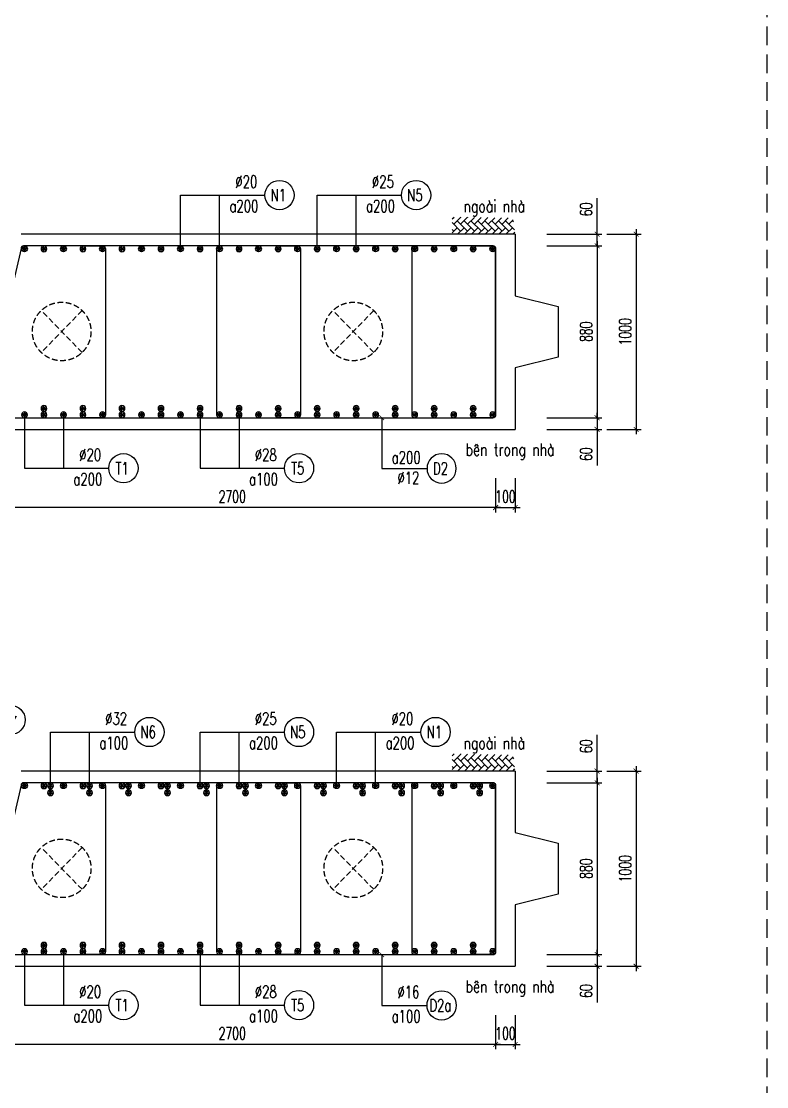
# Model space of a CAD drawing. Header units: millimetres. Extents: x -143483 to 1166745, y -1448440 to -1202244.
# Drawn here: x 391096 to 406376, y -1253909 to -1232080 of the extents above; entities that cross this region are included whole.
import ezdxf
from ezdxf.enums import TextEntityAlignment as Align

# ---------------------------------------------------------------- set-up
doc = ezdxf.new("R2010")
doc.units = ezdxf.units.MM
doc.header["$LTSCALE"] = 30
doc.header["$PDMODE"] = 3
doc.linetypes.add('DASHED', pattern=[19.05, 12.7, -6.35])
doc.layers.get('0').update_dxf_attribs({"lineweight": 9})
doc.layers.get('Defpoints').update_dxf_attribs({"lineweight": 9})
for name, color, linetype in [('ccu11-Cotthep', 9, 'Continuous'), ('ccu11-Dim', 8, 'Continuous'), ('ccu11-Hatch', 8, 'Continuous'), ('ccu11-Text', 31, 'Continuous'), ('ccu11-Thay', 7, 'Continuous'), ('ccu11-Thep', 4, 'Continuous'), ('ccu11-Thep doc', 4, 'Continuous'), ('ccu11-Thepdai', 6, 'Continuous')]:
    doc.layers.add(name, color=color, linetype=linetype)
doc.layers.add('ccu11-Khuat', color=9, linetype='DASHED', lineweight=30)
doc.layers.add('Vicom_thep doc', color=1, linetype='Continuous', lineweight=35)
doc.styles.add('ccu11-dim', font='vnsimli.shx', dxfattribs={"width": 0.65, "bigfont": 'bigfont.shx'})
doc.styles.add('ccu11-vnsimli', font='vnsimli.shx', dxfattribs={"width": 0.8, "bigfont": 'vns.shx'})
doc.styles.add('ccu11-vnsimple', font='vnsimple.shx', dxfattribs={"bigfont": 'bigfont.shx'})
doc.styles.add('ccu11_simli', font='vnsimli.shx', dxfattribs={"width": 0.8})
doc.dimstyles.new('ccu11-100', dxfattribs={"dimscale": 100, "dimtxt": 2.5, "dimasz": 1, "dimexe": 1, "dimexo": 2, "dimgap": 1, "dimtad": 1, "dimdec": 0, "dimdsep": 46, "dimtxsty": 'ccu11-dim', "dimblk": 'ARCHTICK', "dimcen": -1, "dimdle": 1, "dimclrd": 256, "dimclre": 256, "dimclrt": 3, "dimadec": 0, "dimazin": 2, "dimtfac": 0.1, "dimtdec": 0, "dimtmove": 0, "dimatfit": 1, "dimldrblk": 'ARCHTICK', "dimfxl": 0, "dimtvp": 0.833333, "dimtolj": 1, "dimtzin": 12, "dimarcsym": 0})
doc.dimstyles.new('ccu11-100x4', dxfattribs={"dimscale": 100, "dimtxt": 2.5, "dimasz": 1, "dimexe": 1, "dimexo": 2, "dimgap": 1, "dimtad": 1, "dimdec": 0, "dimlfac": 0.25, "dimdsep": 46, "dimtxsty": 'ccu11-dim', "dimblk": 'ARCHTICK', "dimcen": -1, "dimdle": 1, "dimclrd": 256, "dimclre": 256, "dimclrt": 3, "dimadec": 0, "dimazin": 2, "dimtfac": 0.1, "dimtdec": 0, "dimtmove": 0, "dimatfit": 1, "dimldrblk": 'ARCHTICK', "dimfxl": 0, "dimtvp": 0.833333, "dimtolj": 1, "dimtzin": 12, "dimarcsym": 0})

# ---------------------------------------------------------------- blocks, each defined once
blk = doc.blocks.new('_ARCHTICK')
at = {"color": 0, "linetype": 'ByBlock', "const_width": 0.15}
blk.add_lwpolyline([(-0.5, -0.5), (0.5, 0.5)], dxfattribs=at)
blk = doc.blocks.new('*D2729')
at = {"layer": 'ccu11-Dim', "linetype": 'ByBlock', "lineweight": -2, "ltscale": 30, "transparency": 16777216}
for p, q in [((402900, -1236442), (402900, -1235702)), ((401872, -1236442), (403000, -1236442)), ((402900, -1236682), (402900, -1236442)), ((401872, -1236682), (403000, -1236682)), ((402900, -1236682), (402900, -1236782))]:
    blk.add_line(p, q, dxfattribs=at)
at = {"layer": 'Defpoints', "color": 0, "linetype": 'ByBlock', "ltscale": 30, "transparency": 16777216}
for p in [(401672, -1236442), (401672, -1236682), (402900, -1236682)]:
    blk.add_point(p, dxfattribs=at)
at = {"layer": 'ccu11-Dim', "linetype": 'ByBlock', "lineweight": -2, "ltscale": 30, "transparency": 16777216, "xscale": 100, "yscale": 100, "zscale": 100}
for p, rotation in [((402900, -1236442), 270), ((402900, -1236682), 90)]:
    blk.add_blockref('_ARCHTICK', p, dxfattribs=dict(at, rotation=rotation))
at = {"layer": 'ccu11-Dim', "color": 3, "linetype": 'ByBlock', "ltscale": 30, "transparency": 16777216, "insert": (402675, -1235934), "char_height": 250, "attachment_point": 5, "rotation": 90, "style": 'ccu11-dim'}
blk.add_mtext('\\A1;60', dxfattribs=at)
blk = doc.blocks.new('*D2730')
at = {"layer": 'ccu11-Dim', "linetype": 'ByBlock', "lineweight": -2, "ltscale": 30, "transparency": 16777216}
for p, q in [((402900, -1236582), (402900, -1240302)), ((401872, -1236682), (403000, -1236682)), ((401872, -1240202), (403000, -1240202))]:
    blk.add_line(p, q, dxfattribs=at)
at = {"layer": 'Defpoints', "color": 0, "linetype": 'ByBlock', "ltscale": 30, "transparency": 16777216}
for p in [(401672, -1236682), (401672, -1240202), (402900, -1240202)]:
    blk.add_point(p, dxfattribs=at)
at = {"layer": 'ccu11-Dim', "linetype": 'ByBlock', "lineweight": -2, "ltscale": 30, "transparency": 16777216, "xscale": 100, "yscale": 100, "zscale": 100}
for p, rotation in [((402900, -1236682), 90), ((402900, -1240202), 270)]:
    blk.add_blockref('_ARCHTICK', p, dxfattribs=dict(at, rotation=rotation))
at = {"layer": 'ccu11-Dim', "color": 3, "linetype": 'ByBlock', "ltscale": 30, "transparency": 16777216, "insert": (402675, -1238442), "char_height": 250, "attachment_point": 5, "rotation": 90, "style": 'ccu11-dim'}
blk.add_mtext('\\A1;880', dxfattribs=at)
blk = doc.blocks.new('*D2731')
at = {"layer": 'ccu11-Dim', "linetype": 'ByBlock', "lineweight": -2, "ltscale": 30, "transparency": 16777216}
for p, q in [((401872, -1240202), (403000, -1240202)), ((402900, -1240202), (402900, -1240102)), ((402900, -1240202), (402900, -1240442)), ((401872, -1240442), (403000, -1240442)), ((402900, -1240442), (402900, -1241182))]:
    blk.add_line(p, q, dxfattribs=at)
at = {"layer": 'Defpoints', "color": 0, "linetype": 'ByBlock', "ltscale": 30, "transparency": 16777216}
for p in [(401672, -1240202), (402900, -1240202), (401672, -1240442)]:
    blk.add_point(p, dxfattribs=at)
at = {"layer": 'ccu11-Dim', "linetype": 'ByBlock', "lineweight": -2, "ltscale": 30, "transparency": 16777216, "xscale": 100, "yscale": 100, "zscale": 100}
for p, rotation in [((402900, -1240202), 270), ((402900, -1240442), 90)]:
    blk.add_blockref('_ARCHTICK', p, dxfattribs=dict(at, rotation=rotation))
at = {"layer": 'ccu11-Dim', "color": 3, "linetype": 'ByBlock', "ltscale": 30, "transparency": 16777216, "insert": (402675, -1240950), "char_height": 250, "attachment_point": 5, "rotation": 90, "style": 'ccu11-dim'}
blk.add_mtext('\\A1;60', dxfattribs=at)
blk = doc.blocks.new('*D2732')
at = {"layer": 'ccu11-Dim', "linetype": 'ByBlock', "lineweight": -2, "ltscale": 30, "transparency": 16777216}
for p, q in [((403700, -1236342), (403700, -1240542)), ((403100, -1236442), (403800, -1236442)), ((403100, -1240442), (403800, -1240442))]:
    blk.add_line(p, q, dxfattribs=at)
at = {"layer": 'Defpoints', "color": 0, "linetype": 'ByBlock', "ltscale": 30, "transparency": 16777216}
for p in [(402900, -1236442), (402900, -1240442), (403700, -1240442)]:
    blk.add_point(p, dxfattribs=at)
at = {"layer": 'ccu11-Dim', "linetype": 'ByBlock', "lineweight": -2, "ltscale": 30, "transparency": 16777216, "xscale": 100, "yscale": 100, "zscale": 100}
for p, rotation in [((403700, -1236442), 90), ((403700, -1240442), 270)]:
    blk.add_blockref('_ARCHTICK', p, dxfattribs=dict(at, rotation=rotation))
at = {"layer": 'ccu11-Dim', "color": 3, "linetype": 'ByBlock', "ltscale": 30, "transparency": 16777216, "insert": (403475, -1238442), "char_height": 250, "attachment_point": 5, "rotation": 90, "style": 'ccu11-dim'}
blk.add_mtext('\\A1;1000', dxfattribs=at)
blk = doc.blocks.new('MCT')
at = {"ltscale": 0.005}
for p, q in [((-0.49, 0), (0.49, 0)), ((0.35, -0.35), (-0.35, 0.35)), ((-0.35, -0.35), (0.35, 0.35)), ((0, -0.49), (0, 0.49))]:
    blk.add_line(p, q, dxfattribs=at)
blk.add_circle((0, 0), 0.492, dxfattribs=at)
blk = doc.blocks.new('*U2007')
at = {"layer": 'ccu11-Thep doc', "xscale": -121.9200000001001, "yscale": 121.9200000001001, "zscale": 121.92, "rotation": 270}
blk.add_blockref('MCT', (0, 0), dxfattribs=at)
blk = doc.blocks.new('*U2008')
at = {"layer": 'ccu11-Thep doc', "color": 0, "linetype": 'ByBlock', "lineweight": -2, "transparency": 16777216}
for p in [(0, 0), (800, 0), (1600, 0), (2400, 0), (3200, 0), (4000, 0), (4800, 0), (5600, 0), (6400, 0), (7200, 0), (8000, 0), (8800, 0), (9600, 0)]:
    blk.add_blockref('*U2007', p, dxfattribs=at)
blk = doc.blocks.new('*U2009')
at = {"layer": 'ccu11-Thep doc', "xscale": -121.9200000001001, "yscale": 121.9200000001001, "zscale": 121.92, "rotation": 270}
blk.add_blockref('MCT', (0, 0), dxfattribs=at)
blk = doc.blocks.new('*U2006')
at = {"layer": 'ccu11-Thep doc', "color": 0, "linetype": 'ByBlock', "lineweight": -2, "transparency": 16777216}
for p in [(0, 0), (800, 0), (1600, 0), (2400, 0), (3200, 0), (4000, 0), (4800, 0), (5600, 0), (6400, 0), (7200, 0), (8000, 0), (8800, 0), (9600, 0), (10400, 0)]:
    blk.add_blockref('*U2009', p, dxfattribs=at)
blk = doc.blocks.new('SHD')
at = {"layer": 'ccu11-Cotthep'}
blk.add_circle((300, 0), 300, dxfattribs=at)
at = {"layer": 'ccu11-Cotthep', "color": 31, "style": 'ccu11_simli', "width": 0.8}
blk.add_attdef('DK', text='', height=250, dxfattribs=at).set_placement((-101, 65), align=Align.BOTTOM_RIGHT)
blk.add_attdef('KH', text='', height=250, dxfattribs=at).set_placement((300, 0), align=Align.MIDDLE)
blk.add_attdef('KC', text='', height=250, dxfattribs=at).set_placement((-101, -142), align=Align.TOP_RIGHT)
blk = doc.blocks.new('*D2717')
at = {"layer": 'ccu11-Dim', "linetype": 'ByBlock', "lineweight": -2, "ltscale": 30, "transparency": 16777216}
for p, q in [((390020, -1241442), (390020, -1242142)), ((400820, -1241442), (400820, -1242142)), ((400920, -1242042), (389920, -1242042))]:
    blk.add_line(p, q, dxfattribs=at)
at = {"layer": 'Defpoints', "color": 0, "linetype": 'ByBlock', "ltscale": 30, "transparency": 16777216}
for p in [(390020, -1241242), (400820, -1241242), (390020, -1242042)]:
    blk.add_point(p, dxfattribs=at)
at = {"layer": 'ccu11-Dim', "linetype": 'ByBlock', "lineweight": -2, "ltscale": 30, "transparency": 16777216, "xscale": 100, "yscale": 100, "zscale": 100, "rotation": 180}
blk.add_blockref('_ARCHTICK', (390020, -1242042), dxfattribs=at)
at = {"layer": 'ccu11-Dim', "linetype": 'ByBlock', "lineweight": -2, "ltscale": 30, "transparency": 16777216, "xscale": 100, "yscale": 100, "zscale": 100}
blk.add_blockref('_ARCHTICK', (400820, -1242042), dxfattribs=at)
at = {"layer": 'ccu11-Dim', "color": 3, "linetype": 'ByBlock', "ltscale": 30, "transparency": 16777216, "insert": (395420, -1241817), "char_height": 250, "attachment_point": 5, "style": 'ccu11-dim'}
blk.add_mtext('\\A1;2700', dxfattribs=at)
blk = doc.blocks.new('*D2718')
at = {"layer": 'ccu11-Dim', "linetype": 'ByBlock', "lineweight": -2, "ltscale": 30, "transparency": 16777216}
for p, q in [((400820, -1241442), (400820, -1242142)), ((401220, -1241442), (401220, -1242142)), ((400820, -1242042), (400720, -1242042)), ((400820, -1242042), (401220, -1242042)), ((401220, -1242042), (401320, -1242042))]:
    blk.add_line(p, q, dxfattribs=at)
at = {"layer": 'Defpoints', "color": 0, "linetype": 'ByBlock', "ltscale": 30, "transparency": 16777216}
for p in [(400820, -1241242), (401220, -1241242), (401220, -1242042)]:
    blk.add_point(p, dxfattribs=at)
at = {"layer": 'ccu11-Dim', "linetype": 'ByBlock', "lineweight": -2, "ltscale": 30, "transparency": 16777216, "xscale": 100, "yscale": 100, "zscale": 100}
blk.add_blockref('_ARCHTICK', (400820, -1242042), dxfattribs=at)
at = {"layer": 'ccu11-Dim', "linetype": 'ByBlock', "lineweight": -2, "ltscale": 30, "transparency": 16777216, "xscale": 100, "yscale": 100, "zscale": 100, "rotation": 180}
blk.add_blockref('_ARCHTICK', (401220, -1242042), dxfattribs=at)
at = {"layer": 'ccu11-Dim', "color": 3, "linetype": 'ByBlock', "ltscale": 30, "transparency": 16777216, "insert": (401020, -1241817), "char_height": 250, "attachment_point": 5, "style": 'ccu11-dim'}
blk.add_mtext('\\A1;100', dxfattribs=at)
blk = doc.blocks.new('ccu11_block_thep')
at = {"layer": 'ccu11-Thep', "color": 3}
for p, q in [((-0.4, 0), (0.4, 0)), ((-0.28, 0.28), (0.28, -0.28)), ((0.28, 0.28), (-0.28, -0.28)), ((0, 0.4), (0, -0.4))]:
    blk.add_line(p, q, dxfattribs=at)
at = {"layer": 'ccu11-Thep', "color": 1, "const_width": 0.0667}
blk.add_lwpolyline([(-0.4, 0, 1), (0.4, 0, 1), (-0.4, 0, 1)], format="xyb", dxfattribs=at)
at = {"layer": 'ccu11-Thep', "color": 1}
blk.add_circle((0, 0), 0.4, dxfattribs=at)
blk = doc.blocks.new('*U2018')
at = {"layer": 'Vicom_thep doc', "xscale": -150, "yscale": 150, "zscale": 150, "rotation": 180}
blk.add_blockref('ccu11_block_thep', (0, 0), dxfattribs=at)
blk = doc.blocks.new('*U2019')
at = {"layer": 'ccu11-Thep doc', "color": 0, "linetype": 'ByBlock', "lineweight": -2, "transparency": 16777216}
for p in [(0, 0), (800, 0), (1600, 0), (2400, 0), (3200, 0), (4000, 0), (4800, 0), (5600, 0), (6400, 0), (7200, 0), (8000, 0), (8800, 0)]:
    blk.add_blockref('*U2018', p, dxfattribs=at)
blk = doc.blocks.new('*U2026')
at = {"layer": 'Vicom_thep doc', "xscale": -150, "yscale": 150, "zscale": 150, "rotation": 180}
blk.add_blockref('ccu11_block_thep', (0, 0), dxfattribs=at)
blk = doc.blocks.new('*U2027')
at = {"layer": 'ccu11-Thep doc', "color": 0, "linetype": 'ByBlock', "lineweight": -2, "transparency": 16777216}
for p in [(0, 0), (800, 0), (1600, 0), (2400, 0), (3200, 0), (4000, 0), (4800, 0), (5600, 0), (6400, 0), (7200, 0), (8000, 0), (8800, 0), (9600, 0)]:
    blk.add_blockref('*U2026', p, dxfattribs=at)
blk = doc.blocks.new('*U2028')
at = {"layer": 'Vicom_thep doc', "xscale": -150, "yscale": 150, "zscale": 150, "rotation": 180}
blk.add_blockref('ccu11_block_thep', (0, 0), dxfattribs=at)
blk = doc.blocks.new('*U2029')
at = {"layer": 'ccu11-Thep doc', "color": 0, "linetype": 'ByBlock', "lineweight": -2, "transparency": 16777216}
for p in [(0, 0), (800, 0), (1600, 0), (2400, 0), (3200, 0), (4000, 0), (4800, 0), (5600, 0), (6400, 0), (7200, 0), (8000, 0), (8800, 0), (9600, 0)]:
    blk.add_blockref('*U2028', p, dxfattribs=at)
blk = doc.blocks.new('*D2743')
at = {"layer": 'ccu11-Dim', "linetype": 'ByBlock', "lineweight": -2, "ltscale": 30, "transparency": 16777216}
for p, q in [((402900, -1247442), (402900, -1246702)), ((401872, -1247442), (403000, -1247442)), ((402900, -1247682), (402900, -1247442)), ((401872, -1247682), (403000, -1247682)), ((402900, -1247682), (402900, -1247782))]:
    blk.add_line(p, q, dxfattribs=at)
at = {"layer": 'Defpoints', "color": 0, "linetype": 'ByBlock', "ltscale": 30, "transparency": 16777216}
for p in [(401672, -1247442), (401672, -1247682), (402900, -1247682)]:
    blk.add_point(p, dxfattribs=at)
at = {"layer": 'ccu11-Dim', "linetype": 'ByBlock', "lineweight": -2, "ltscale": 30, "transparency": 16777216, "xscale": 100, "yscale": 100, "zscale": 100}
for p, rotation in [((402900, -1247442), 270), ((402900, -1247682), 90)]:
    blk.add_blockref('_ARCHTICK', p, dxfattribs=dict(at, rotation=rotation))
at = {"layer": 'ccu11-Dim', "color": 3, "linetype": 'ByBlock', "ltscale": 30, "transparency": 16777216, "insert": (402675, -1246934), "char_height": 250, "attachment_point": 5, "rotation": 90, "style": 'ccu11-dim'}
blk.add_mtext('\\A1;60', dxfattribs=at)
blk = doc.blocks.new('*D2744')
at = {"layer": 'ccu11-Dim', "linetype": 'ByBlock', "lineweight": -2, "ltscale": 30, "transparency": 16777216}
for p, q in [((401872, -1247682), (403000, -1247682)), ((402900, -1247582), (402900, -1251302)), ((401872, -1251202), (403000, -1251202))]:
    blk.add_line(p, q, dxfattribs=at)
at = {"layer": 'Defpoints', "color": 0, "linetype": 'ByBlock', "ltscale": 30, "transparency": 16777216}
for p in [(401672, -1247682), (401672, -1251202), (402900, -1251202)]:
    blk.add_point(p, dxfattribs=at)
at = {"layer": 'ccu11-Dim', "linetype": 'ByBlock', "lineweight": -2, "ltscale": 30, "transparency": 16777216, "xscale": 100, "yscale": 100, "zscale": 100}
for p, rotation in [((402900, -1247682), 90), ((402900, -1251202), 270)]:
    blk.add_blockref('_ARCHTICK', p, dxfattribs=dict(at, rotation=rotation))
at = {"layer": 'ccu11-Dim', "color": 3, "linetype": 'ByBlock', "ltscale": 30, "transparency": 16777216, "insert": (402675, -1249442), "char_height": 250, "attachment_point": 5, "rotation": 90, "style": 'ccu11-dim'}
blk.add_mtext('\\A1;880', dxfattribs=at)
blk = doc.blocks.new('*D2745')
at = {"layer": 'ccu11-Dim', "linetype": 'ByBlock', "lineweight": -2, "ltscale": 30, "transparency": 16777216}
for p, q in [((401872, -1251202), (403000, -1251202)), ((402900, -1251202), (402900, -1251102)), ((402900, -1251202), (402900, -1251442)), ((401872, -1251442), (403000, -1251442)), ((402900, -1251442), (402900, -1252182))]:
    blk.add_line(p, q, dxfattribs=at)
at = {"layer": 'Defpoints', "color": 0, "linetype": 'ByBlock', "ltscale": 30, "transparency": 16777216}
for p in [(401672, -1251202), (402900, -1251202), (401672, -1251442)]:
    blk.add_point(p, dxfattribs=at)
at = {"layer": 'ccu11-Dim', "linetype": 'ByBlock', "lineweight": -2, "ltscale": 30, "transparency": 16777216, "xscale": 100, "yscale": 100, "zscale": 100}
for p, rotation in [((402900, -1251202), 270), ((402900, -1251442), 90)]:
    blk.add_blockref('_ARCHTICK', p, dxfattribs=dict(at, rotation=rotation))
at = {"layer": 'ccu11-Dim', "color": 3, "linetype": 'ByBlock', "ltscale": 30, "transparency": 16777216, "insert": (402675, -1251950), "char_height": 250, "attachment_point": 5, "rotation": 90, "style": 'ccu11-dim'}
blk.add_mtext('\\A1;60', dxfattribs=at)
blk = doc.blocks.new('*D2746')
at = {"layer": 'ccu11-Dim', "linetype": 'ByBlock', "lineweight": -2, "ltscale": 30, "transparency": 16777216}
for p, q in [((403100, -1247442), (403800, -1247442)), ((403700, -1247342), (403700, -1251542)), ((403100, -1251442), (403800, -1251442))]:
    blk.add_line(p, q, dxfattribs=at)
at = {"layer": 'Defpoints', "color": 0, "linetype": 'ByBlock', "ltscale": 30, "transparency": 16777216}
for p in [(402900, -1247442), (402900, -1251442), (403700, -1251442)]:
    blk.add_point(p, dxfattribs=at)
at = {"layer": 'ccu11-Dim', "linetype": 'ByBlock', "lineweight": -2, "ltscale": 30, "transparency": 16777216, "xscale": 100, "yscale": 100, "zscale": 100}
for p, rotation in [((403700, -1247442), 90), ((403700, -1251442), 270)]:
    blk.add_blockref('_ARCHTICK', p, dxfattribs=dict(at, rotation=rotation))
at = {"layer": 'ccu11-Dim', "color": 3, "linetype": 'ByBlock', "ltscale": 30, "transparency": 16777216, "insert": (403475, -1249442), "char_height": 250, "attachment_point": 5, "rotation": 90, "style": 'ccu11-dim'}
blk.add_mtext('\\A1;1000', dxfattribs=at)
blk = doc.blocks.new('*U2045')
at = {"layer": 'ccu11-Thep doc', "xscale": -121.9200000001001, "yscale": 121.9200000001001, "zscale": 121.92, "rotation": 270}
blk.add_blockref('MCT', (0, 0), dxfattribs=at)
blk = doc.blocks.new('*U2046')
at = {"layer": 'ccu11-Thep doc', "color": 0, "linetype": 'ByBlock', "lineweight": -2, "transparency": 16777216}
for p in [(0, 0), (800, 0), (1600, 0), (2400, 0), (3200, 0), (4000, 0), (4800, 0), (5600, 0), (6400, 0), (7200, 0), (8000, 0), (8800, 0), (9600, 0)]:
    blk.add_blockref('*U2045', p, dxfattribs=at)
blk = doc.blocks.new('*U2047')
at = {"layer": 'ccu11-Thep doc', "xscale": -121.9200000001001, "yscale": 121.9200000001001, "zscale": 121.92, "rotation": 270}
blk.add_blockref('MCT', (0, 0), dxfattribs=at)
blk = doc.blocks.new('*U2044')
at = {"layer": 'ccu11-Thep doc', "color": 0, "linetype": 'ByBlock', "lineweight": -2, "transparency": 16777216}
for p in [(0, 0), (800, 0), (1600, 0), (2400, 0), (3200, 0), (4000, 0), (4800, 0), (5600, 0), (6400, 0), (7200, 0), (8000, 0), (8800, 0), (9600, 0), (10400, 0)]:
    blk.add_blockref('*U2047', p, dxfattribs=at)
blk = doc.blocks.new('*D2750')
at = {"layer": 'ccu11-Dim', "linetype": 'ByBlock', "lineweight": -2, "ltscale": 30, "transparency": 16777216}
for p, q in [((390020, -1252442), (390020, -1253142)), ((400820, -1252442), (400820, -1253142)), ((400920, -1253042), (389920, -1253042))]:
    blk.add_line(p, q, dxfattribs=at)
at = {"layer": 'Defpoints', "color": 0, "linetype": 'ByBlock', "ltscale": 30, "transparency": 16777216}
for p in [(390020, -1252242), (400820, -1252242), (390020, -1253042)]:
    blk.add_point(p, dxfattribs=at)
at = {"layer": 'ccu11-Dim', "linetype": 'ByBlock', "lineweight": -2, "ltscale": 30, "transparency": 16777216, "xscale": 100, "yscale": 100, "zscale": 100, "rotation": 180}
blk.add_blockref('_ARCHTICK', (390020, -1253042), dxfattribs=at)
at = {"layer": 'ccu11-Dim', "linetype": 'ByBlock', "lineweight": -2, "ltscale": 30, "transparency": 16777216, "xscale": 100, "yscale": 100, "zscale": 100}
blk.add_blockref('_ARCHTICK', (400820, -1253042), dxfattribs=at)
at = {"layer": 'ccu11-Dim', "color": 3, "linetype": 'ByBlock', "ltscale": 30, "transparency": 16777216, "insert": (395420, -1252817), "char_height": 250, "attachment_point": 5, "style": 'ccu11-dim'}
blk.add_mtext('\\A1;2700', dxfattribs=at)
blk = doc.blocks.new('*D2751')
at = {"layer": 'ccu11-Dim', "linetype": 'ByBlock', "lineweight": -2, "ltscale": 30, "transparency": 16777216}
for p, q in [((400820, -1252442), (400820, -1253142)), ((401220, -1252442), (401220, -1253142)), ((400820, -1253042), (400720, -1253042)), ((400820, -1253042), (401220, -1253042)), ((401220, -1253042), (401320, -1253042))]:
    blk.add_line(p, q, dxfattribs=at)
at = {"layer": 'Defpoints', "color": 0, "linetype": 'ByBlock', "ltscale": 30, "transparency": 16777216}
for p in [(400820, -1252242), (401220, -1252242), (401220, -1253042)]:
    blk.add_point(p, dxfattribs=at)
at = {"layer": 'ccu11-Dim', "linetype": 'ByBlock', "lineweight": -2, "ltscale": 30, "transparency": 16777216, "xscale": 100, "yscale": 100, "zscale": 100}
blk.add_blockref('_ARCHTICK', (400820, -1253042), dxfattribs=at)
at = {"layer": 'ccu11-Dim', "linetype": 'ByBlock', "lineweight": -2, "ltscale": 30, "transparency": 16777216, "xscale": 100, "yscale": 100, "zscale": 100, "rotation": 180}
blk.add_blockref('_ARCHTICK', (401220, -1253042), dxfattribs=at)
at = {"layer": 'ccu11-Dim', "color": 3, "linetype": 'ByBlock', "ltscale": 30, "transparency": 16777216, "insert": (401020, -1252817), "char_height": 250, "attachment_point": 5, "style": 'ccu11-dim'}
blk.add_mtext('\\A1;100', dxfattribs=at)
blk = doc.blocks.new('*U2034')
at = {"layer": 'Vicom_thep doc', "xscale": -150, "yscale": 150, "zscale": 150, "rotation": 180}
blk.add_blockref('ccu11_block_thep', (0, 0), dxfattribs=at)
blk = doc.blocks.new('*U2035')
at = {"layer": 'ccu11-Thep doc', "color": 0, "linetype": 'ByBlock', "lineweight": -2, "transparency": 16777216}
for p in [(0, 0), (800, 0), (1600, 0), (2400, 0), (3200, 0), (4000, 0), (4800, 0), (5600, 0), (6400, 0), (7200, 0), (8000, 0), (8800, 0)]:
    blk.add_blockref('*U2034', p, dxfattribs=at)
blk = doc.blocks.new('*U2060')
at = {"layer": 'Vicom_thep doc', "xscale": -150, "yscale": 150, "zscale": 150, "rotation": 180}
blk.add_blockref('ccu11_block_thep', (0, 0), dxfattribs=at)
blk = doc.blocks.new('*U2061')
at = {"layer": 'ccu11-Thep doc', "color": 0, "linetype": 'ByBlock', "lineweight": -2, "transparency": 16777216}
for p in [(0, 0), (800, 0), (1600, 0), (2400, 0), (3200, 0), (4000, 0), (4800, 0), (5600, 0), (6400, 0), (7200, 0), (8000, 0), (8800, 0), (9600, 0)]:
    blk.add_blockref('*U2060', p, dxfattribs=at)
blk = doc.blocks.new('*U2062')
at = {"layer": 'Vicom_thep doc', "xscale": -150, "yscale": 150, "zscale": 150, "rotation": 180}
blk.add_blockref('ccu11_block_thep', (0, 0), dxfattribs=at)
blk = doc.blocks.new('*U2063')
at = {"layer": 'ccu11-Thep doc', "color": 0, "linetype": 'ByBlock', "lineweight": -2, "transparency": 16777216}
for p in [(0, 0), (800, 0), (1600, 0), (2400, 0), (3200, 0), (4000, 0), (4800, 0), (5600, 0), (6400, 0), (7200, 0), (8000, 0), (8800, 0), (9600, 0)]:
    blk.add_blockref('*U2062', p, dxfattribs=at)
blk = doc.blocks.new('*U1890')
at = {"layer": 'Vicom_thep doc', "xscale": -150, "yscale": 150, "zscale": 150, "rotation": 180}
blk.add_blockref('ccu11_block_thep', (0, 0), dxfattribs=at)
blk = doc.blocks.new('*U1891')
at = {"layer": 'ccu11-Thep doc', "color": 0, "linetype": 'ByBlock', "lineweight": -2, "transparency": 16777216}
for p in [(0, 0), (800, 0), (1600, 0), (2400, 0), (3200, 0), (4000, 0), (4800, 0), (5600, 0), (6400, 0), (7200, 0), (8000, 0), (8800, 0)]:
    blk.add_blockref('*U1890', p, dxfattribs=at)
blk = doc.blocks.new('*U1892')
at = {"layer": 'Vicom_thep doc', "xscale": -150, "yscale": 150, "zscale": 150, "rotation": 180}
blk.add_blockref('ccu11_block_thep', (0, 0), dxfattribs=at)
blk = doc.blocks.new('*U1893')
at = {"layer": 'ccu11-Thep doc', "color": 0, "linetype": 'ByBlock', "lineweight": -2, "transparency": 16777216}
for p in [(0, 0), (800, 0), (1600, 0), (2400, 0), (3200, 0), (4000, 0), (4800, 0), (5600, 0), (6400, 0), (7200, 0), (8000, 0), (8800, 0)]:
    blk.add_blockref('*U1892', p, dxfattribs=at)

msp = doc.modelspace()

# ---------------------------------------------------------------- hatches: boundary and pattern name
at = {"layer": 'ccu11-Hatch', "ltscale": 10}
h = msp.add_hatch(dxfattribs=at)
h.set_pattern_fill('AR-HBONE', color=256, scale=25, angle=270, style=0)
h.set_pattern_definition([(45, (-2861922.63, 540014.19), (141.4213562, 4e-14), [300, -100]), (315, (-2861851.91, 540084.9), (141.4213562, 4e-14), [300, -100])])
h.paths.add_polyline_path([(399927.87, -1236089.28), (399927.87, -1236442.01), (401220.23, -1236442.01), (401177.37, -1236110.7)])
h = msp.add_hatch(dxfattribs=at)
h.set_pattern_fill('AR-HBONE', color=256, scale=25, angle=270, style=0)
h.set_pattern_definition([(45, (-2861922.63, 529014.19), (141.4213562, 4e-14), [300, -100]), (315, (-2861851.91, 529084.9), (141.4213562, 4e-14), [300, -100])])
h.paths.add_polyline_path([(399927.87, -1247089.28), (399927.87, -1247442.01), (401220.23, -1247442.01), (401177.37, -1247110.7)])

# ---------------------------------------------------------------- linework, layer by layer
at = {"layer": 'ccu11-Khuat'}
msp.add_line((406376.43, -1211613.46), (406376.43, -1280784.41), dxfattribs=at)
at = {"layer": 'ccu11-Khuat', "ltscale": 0.3}
for p, q in [((392343.23, -1238006.3), (391505, -1238865)), ((392343.23, -1238865), (391505, -1238006.3)), ((398321.13, -1238006.3), (397482.9, -1238865)), ((398321.13, -1238865), (397482.9, -1238006.3)), ((392343.23, -1249006.3), (391505, -1249865)), ((392343.23, -1249865), (391505, -1249006.3)), ((398321.13, -1249006.3), (397482.9, -1249865)), ((398321.13, -1249865), (397482.9, -1249006.3))]:
    msp.add_line(p, q, dxfattribs=at)
for centre in [(391924.11, -1238435.65), (397902.02, -1238435.65), (391924.11, -1249435.65), (397902.02, -1249435.65)]:
    msp.add_circle(centre, 600, dxfattribs=at)
at = {"layer": 'ccu11-Thay'}
for p, q in [((401220.23, -1236442.01), (391092.03, -1236442.01)), ((401220.23, -1236442.01), (401220.23, -1237702.01)), ((401220.23, -1237702.01), (402100, -1237922.01)), ((402100, -1237922.01), (402100, -1238962.01)), ((402100, -1238962.01), (401220.23, -1239182.01)), ((401220.23, -1239182.01), (401220.23, -1240442.01)), ((390020.23, -1240442.01), (401220.23, -1240442.01)), ((401220.23, -1247442.01), (391092.03, -1247442.01)), ((401220.23, -1247442.01), (401220.23, -1248702.01)), ((401220.23, -1248702.01), (402100, -1248922.01)), ((402100, -1248922.01), (402100, -1249962.01)), ((402100, -1249962.01), (401220.23, -1250182.01)), ((401220.23, -1250182.01), (401220.23, -1251442.01)), ((390020.23, -1251442.01), (401220.23, -1251442.01))]:
    msp.add_line(p, q, dxfattribs=at)
at = {"layer": 'ccu11-Thepdai'}
for points in [[(390342.58, -1240202.01), (400760.23, -1240202.01, 0.41421356), (400820.23, -1240142.01), (400820.23, -1236732.01, 0.41421356), (400770.23, -1236682.01), (391142.58, -1236682.01, 0.41421356), (391092.58, -1236732.01), (390292.58, -1240152.01, 0.41421356), (390342.58, -1240202.01)], [(392340.23, -1236682.01), (392760.23, -1236682.01, -0.41421356), (392820.23, -1236742.01), (392820.23, -1240142.01, -0.41421356), (392760.23, -1240202.01), (392340.23, -1240202.01)], [(395580.23, -1236682.01), (395160.23, -1236682.01, 0.41421356), (395100.23, -1236742.01), (395100.23, -1240142.01, 0.41421356), (395160.23, -1240202.01), (395580.23, -1240202.01)], [(396340.23, -1236682.01), (396760.23, -1236682.01, -0.41421356), (396820.23, -1236742.01), (396820.23, -1240142.01, -0.41421356), (396760.23, -1240202.01), (396340.23, -1240202.01)], [(399580.23, -1236682.01), (399160.23, -1236682.01, 0.41421356), (399100.23, -1236742.01), (399100.23, -1240142.01, 0.41421356), (399160.23, -1240202.01), (399580.23, -1240202.01)], [(400340.23, -1236682.01), (400760.23, -1236682.01, -0.41421356), (400820.23, -1236742.01), (400820.23, -1240142.01, -0.41421356), (400760.23, -1240202.01), (400340.23, -1240202.01)], [(390342.58, -1251202.01), (400760.23, -1251202.01, 0.41421356), (400820.23, -1251142.01), (400820.23, -1247732.01, 0.41421356), (400770.23, -1247682.01), (391142.58, -1247682.01, 0.41421356), (391092.58, -1247732.01), (390292.58, -1251152.01, 0.41421356), (390342.58, -1251202.01)], [(392340.23, -1247682.01), (392760.23, -1247682.01, -0.41421356), (392820.23, -1247742.01), (392820.23, -1251142.01, -0.41421356), (392760.23, -1251202.01), (392340.23, -1251202.01)], [(395580.23, -1247682.01), (395160.23, -1247682.01, 0.41421356), (395100.23, -1247742.01), (395100.23, -1251142.01, 0.41421356), (395160.23, -1251202.01), (395580.23, -1251202.01)], [(396340.23, -1247682.01), (396760.23, -1247682.01, -0.41421356), (396820.23, -1247742.01), (396820.23, -1251142.01, -0.41421356), (396760.23, -1251202.01), (396340.23, -1251202.01)], [(399580.23, -1247682.01), (399160.23, -1247682.01, 0.41421356), (399100.23, -1247742.01), (399100.23, -1251142.01, 0.41421356), (399160.23, -1251202.01), (399580.23, -1251202.01)], [(400340.23, -1247682.01), (400760.23, -1247682.01, -0.41421356), (400820.23, -1247742.01), (400820.23, -1251142.01, -0.41421356), (400760.23, -1251202.01), (400340.23, -1251202.01)]]:
    msp.add_lwpolyline(points, format="xyb", dxfattribs=at)

# ---------------------------------------------------------------- block references
at = {"layer": 'ccu11-Cotthep'}
ref = msp.add_blockref('SHD', (396089.23, -1235641.65), dxfattribs=at)
ref.add_attrib('KH', 'N1', dxfattribs={"color": 31, "height": 250, "style": 'ccu11-vnsimple', "width": 0.7}).set_placement((396364.23, -1235641.65), align=Align.MIDDLE_CENTER)
ref.add_attrib('KC', 'a200', dxfattribs={"color": 31, "height": 250, "style": 'ccu11-vnsimple', "width": 0.7}).set_placement((395660.65, -1235741.65), align=Align.TOP_CENTER)
ref.add_attrib('DK', '`20', dxfattribs={"color": 31, "height": 250, "style": 'ccu11-vnsimple', "width": 0.7}).set_placement((395708.45, -1235566.65), align=Align.BOTTOM_CENTER)
ref = msp.add_blockref('SHD', (398889.23, -1235641.65), dxfattribs=at)
ref.add_attrib('KH', 'N5', dxfattribs={"color": 31, "height": 250, "style": 'ccu11-vnsimple', "width": 0.7}).set_placement((399164.23, -1235641.65), align=Align.MIDDLE_CENTER)
ref.add_attrib('KC', 'a200', dxfattribs={"color": 31, "height": 250, "style": 'ccu11-vnsimple', "width": 0.7}).set_placement((398460.65, -1235741.65), align=Align.TOP_CENTER)
ref.add_attrib('DK', '`25', dxfattribs={"color": 31, "height": 250, "style": 'ccu11-vnsimple', "width": 0.7}).set_placement((398508.45, -1235566.65), align=Align.BOTTOM_CENTER)
ref = msp.add_blockref('SHD', (392889.23, -1241237.37), dxfattribs=at)
ref.add_attrib('KH', 'T1', dxfattribs={"color": 31, "height": 250, "style": 'ccu11-vnsimple', "width": 0.7}).set_placement((393164.23, -1241237.37), align=Align.MIDDLE_CENTER)
ref.add_attrib('KC', 'a200', dxfattribs={"color": 31, "height": 250, "style": 'ccu11-vnsimple', "width": 0.7}).set_placement((392460.65, -1241337.37), align=Align.TOP_CENTER)
ref.add_attrib('DK', '`20', dxfattribs={"color": 31, "height": 250, "style": 'ccu11-vnsimple', "width": 0.7}).set_placement((392508.45, -1241162.37), align=Align.BOTTOM_CENTER)
ref = msp.add_blockref('SHD', (396489.23, -1241237.37), dxfattribs=at)
ref.add_attrib('KH', 'T5', dxfattribs={"color": 31, "height": 250, "style": 'ccu11-vnsimple', "width": 0.7}).set_placement((396764.23, -1241237.37), align=Align.MIDDLE_CENTER)
ref.add_attrib('KC', 'a100', dxfattribs={"color": 31, "height": 250, "style": 'ccu11-vnsimple', "width": 0.7}).set_placement((396060.65, -1241337.37), align=Align.TOP_CENTER)
ref.add_attrib('DK', '`28', dxfattribs={"color": 31, "height": 250, "style": 'ccu11-vnsimple', "width": 0.7}).set_placement((396108.45, -1241162.37), align=Align.BOTTOM_CENTER)
ref = msp.add_blockref('SHD', (399412.99, -1241242.37), dxfattribs=dict(at, xscale=-1, rotation=180))
ref.add_attrib('KH', 'D2', dxfattribs={"color": 31, "height": 250, "style": 'ccu11-vnsimple', "width": 0.7}).set_placement((399687.99, -1241242.37), align=Align.MIDDLE_CENTER)
ref.add_attrib('KC', 'a200', dxfattribs={"color": 31, "height": 250, "style": 'ccu11-vnsimple', "width": 0.7}).set_placement((398984.41, -1240892.37), align=Align.TOP_CENTER)
ref.add_attrib('DK', '`12', dxfattribs={"color": 31, "height": 250, "style": 'ccu11-vnsimple', "width": 0.7}).set_placement((399032.2, -1241634.03), align=Align.BOTTOM_CENTER)
ref = msp.add_blockref('SHD', (390615.62, -1246242.78), dxfattribs=dict(at, rotation=329.9999999999999))
ref.add_attrib('KH', 'N1', dxfattribs={"color": 31, "height": 250, "rotation": 330, "style": 'ccu11-vnsimple', "width": 0.7}).set_placement((390853.77, -1246380.28), align=Align.MIDDLE_CENTER)
ref.add_attrib('KC', 'a200', dxfattribs={"color": 31, "height": 250, "rotation": 330, "style": 'ccu11-vnsimple', "width": 0.7}).set_placement((390194.46, -1246115.09), align=Align.TOP_CENTER)
ref.add_attrib('DK', '`20', dxfattribs={"color": 31, "height": 250, "rotation": 330, "style": 'ccu11-vnsimple', "width": 0.7}).set_placement((390323.35, -1245987.43), align=Align.BOTTOM_CENTER)
ref = msp.add_blockref('SHD', (393421.89, -1246641.65), dxfattribs=at)
ref.add_attrib('KH', 'N6', dxfattribs={"color": 31, "height": 250, "style": 'ccu11-vnsimple', "width": 0.7}).set_placement((393696.89, -1246641.65), align=Align.MIDDLE_CENTER)
ref.add_attrib('KC', 'a100', dxfattribs={"color": 31, "height": 250, "style": 'ccu11-vnsimple', "width": 0.7}).set_placement((392993.31, -1246741.65), align=Align.TOP_CENTER)
ref.add_attrib('DK', '`32', dxfattribs={"color": 31, "height": 250, "style": 'ccu11-vnsimple', "width": 0.7}).set_placement((393041.11, -1246566.65), align=Align.BOTTOM_CENTER)
ref = msp.add_blockref('SHD', (396489.23, -1246641.65), dxfattribs=at)
ref.add_attrib('KH', 'N5', dxfattribs={"color": 31, "height": 250, "style": 'ccu11-vnsimple', "width": 0.7}).set_placement((396764.23, -1246641.65), align=Align.MIDDLE_CENTER)
ref.add_attrib('KC', 'a200', dxfattribs={"color": 31, "height": 250, "style": 'ccu11-vnsimple', "width": 0.7}).set_placement((396060.65, -1246741.65), align=Align.TOP_CENTER)
ref.add_attrib('DK', '`25', dxfattribs={"color": 31, "height": 250, "style": 'ccu11-vnsimple', "width": 0.7}).set_placement((396108.45, -1246566.65), align=Align.BOTTOM_CENTER)
ref = msp.add_blockref('SHD', (399289.23, -1246641.65), dxfattribs=at)
ref.add_attrib('KH', 'N1', dxfattribs={"color": 31, "height": 250, "style": 'ccu11-vnsimple', "width": 0.7}).set_placement((399564.23, -1246641.65), align=Align.MIDDLE_CENTER)
ref.add_attrib('KC', 'a200', dxfattribs={"color": 31, "height": 250, "style": 'ccu11-vnsimple', "width": 0.7}).set_placement((398860.65, -1246741.65), align=Align.TOP_CENTER)
ref.add_attrib('DK', '`20', dxfattribs={"color": 31, "height": 250, "style": 'ccu11-vnsimple', "width": 0.7}).set_placement((398908.45, -1246566.65), align=Align.BOTTOM_CENTER)
ref = msp.add_blockref('SHD', (392889.23, -1252237.37), dxfattribs=at)
ref.add_attrib('KH', 'T1', dxfattribs={"color": 31, "height": 250, "style": 'ccu11-vnsimple', "width": 0.7}).set_placement((393164.23, -1252237.37), align=Align.MIDDLE_CENTER)
ref.add_attrib('KC', 'a200', dxfattribs={"color": 31, "height": 250, "style": 'ccu11-vnsimple', "width": 0.7}).set_placement((392460.65, -1252337.37), align=Align.TOP_CENTER)
ref.add_attrib('DK', '`20', dxfattribs={"color": 31, "height": 250, "style": 'ccu11-vnsimple', "width": 0.7}).set_placement((392508.45, -1252162.37), align=Align.BOTTOM_CENTER)
ref = msp.add_blockref('SHD', (396489.23, -1252237.37), dxfattribs=at)
ref.add_attrib('KH', 'T5', dxfattribs={"color": 31, "height": 250, "style": 'ccu11-vnsimple', "width": 0.7}).set_placement((396764.23, -1252237.37), align=Align.MIDDLE_CENTER)
ref.add_attrib('KC', 'a100', dxfattribs={"color": 31, "height": 250, "style": 'ccu11-vnsimple', "width": 0.7}).set_placement((396060.65, -1252337.37), align=Align.TOP_CENTER)
ref.add_attrib('DK', '`28', dxfattribs={"color": 31, "height": 250, "style": 'ccu11-vnsimple', "width": 0.7}).set_placement((396108.45, -1252162.37), align=Align.BOTTOM_CENTER)
ref = msp.add_blockref('SHD', (399412.99, -1252242.37), dxfattribs=at)
ref.add_attrib('KH', 'D2a', dxfattribs={"color": 31, "height": 250, "style": 'ccu11-vnsimple', "width": 0.7}).set_placement((399687.99, -1252242.37), align=Align.MIDDLE_CENTER)
ref.add_attrib('KC', 'a100', dxfattribs={"color": 31, "height": 250, "style": 'ccu11-vnsimple', "width": 0.7}).set_placement((398984.41, -1252342.37), align=Align.TOP_CENTER)
ref.add_attrib('DK', '`16', dxfattribs={"color": 31, "height": 250, "style": 'ccu11-vnsimple', "width": 0.7}).set_placement((399032.2, -1252167.37), align=Align.BOTTOM_CENTER)
at = {"layer": 'ccu11-Thep doc', "xscale": -1}
for name, p in [('*U2008', (400760.23, -1236742.01)), ('*U2046', (400760.23, -1247742.01))]:
    msp.add_blockref(name, p, dxfattribs=at)
at = {"layer": 'ccu11-Thep doc'}
for name, p in [('*U2019', (391560.23, -1236742.01)), ('*U2029', (390760.23, -1240011.9)), ('*U2027', (390760.23, -1240142.01)), ('*U2035', (391560.23, -1247742.01)), ('*U1891', (391692.89, -1247742.01)), ('*U1893', (391692.89, -1247885.42)), ('*U2063', (390760.23, -1251011.9)), ('*U2061', (390760.23, -1251142.01))]:
    msp.add_blockref(name, p, dxfattribs=at)
at = {"layer": 'ccu11-Thep doc', "rotation": 180}
for name, p in [('*U2006', (400760.23, -1240142.01)), ('*U2044', (400760.23, -1251142.01))]:
    msp.add_blockref(name, p, dxfattribs=at)

# ---------------------------------------------------------------- texts
at = {"layer": 'ccu11-Text', "linetype": 'Continuous', "style": 'ccu11-vnsimli', "width": 0.75}
for s, p in [('ngoµi nhµ', (400791.06, -1235993.86)), ('bªn trong nhµ', (401114.87, -1240980.47)), ('ngoµi nhµ', (400791.06, -1246993.86)), ('bªn trong nhµ', (401114.87, -1251980.47))]:
    msp.add_text(s, height=250, dxfattribs=at).set_placement(p, align=Align.CENTER)

# ---------------------------------------------------------------- dimensions: what is measured, and where the dimension line sits
at = {"layer": 'ccu11-Dim', "linetype": 'ByBlock', "ltscale": 30}
for base, p1, p2, angle, picture, middle in [((402900, -1236682.01), (401671.6, -1236442.01), (401671.6, -1236682.01), 90, '*D2729', (402900, -1235934.02)), ((402900, -1240202.01), (401671.6, -1240442.01), (401671.6, -1240202.01), 270, '*D2731', (402900, -1240949.99)), ((402900, -1247682.01), (401671.6, -1247442.01), (401671.6, -1247682.01), 90, '*D2743', (402900, -1246934.02)), ((402900, -1251202.01), (401671.6, -1251442.01), (401671.6, -1251202.01), 270, '*D2745', (402900, -1251949.99))]:
    dim = msp.add_linear_dim(base=base, p1=p1, p2=p2, angle=angle, dimstyle='ccu11-100x4', dxfattribs=at)
    dim.commit()
    dim.dimension.update_dxf_attribs({"geometry": picture, "text_midpoint": middle, "dimtype": 160})
for base, p1, p2, angle, picture, middle in [((403700, -1240442.01), (402900, -1236442.01), (402900, -1240442.01), 90, '*D2732', (403475, -1238442.01)), ((390020.23, -1242042.37), (400820.23, -1241242.37), (390020.23, -1241242.37), 180, '*D2717', (395420.23, -1241817.37)), ((403700, -1251442.01), (402900, -1247442.01), (402900, -1251442.01), 90, '*D2746', (403475, -1249442.01)), ((390020.23, -1253042.37), (400820.23, -1252242.37), (390020.23, -1252242.37), 180, '*D2750', (395420.23, -1252817.37))]:
    dim = msp.add_linear_dim(base=base, p1=p1, p2=p2, angle=angle, dimstyle='ccu11-100x4', dxfattribs=at)
    dim.commit()
    dim.dimension.update_dxf_attribs({"geometry": picture, "text_midpoint": middle})
for base, p1, p2, angle, override, picture, middle in [((402900, -1240202.01), (401671.6, -1236682.01), (401671.6, -1240202.01), 90, {"dimtmove": 1}, '*D2730', (402675, -1238442.01)), ((401220.23, -1242042.37), (400820.23, -1241242.37), (401220.23, -1241242.37), 180, {"dimtix": 1}, '*D2718', (401020.23, -1241817.37)), ((402900, -1251202.01), (401671.6, -1247682.01), (401671.6, -1251202.01), 90, {"dimtmove": 1}, '*D2744', (402675, -1249442.01)), ((401220.23, -1253042.37), (400820.23, -1252242.37), (401220.23, -1252242.37), 180, {"dimtix": 1}, '*D2751', (401020.23, -1252817.37))]:
    dim = msp.add_linear_dim(base=base, p1=p1, p2=p2, angle=angle, dimstyle='ccu11-100x4', override=override, dxfattribs=at)
    dim.commit()
    dim.dimension.update_dxf_attribs({"geometry": picture, "text_midpoint": middle})

# ---------------------------------------------------------------- leaders
at = {"layer": 'ccu11-Cotthep'}
for points in [[(394360.23, -1236742.01), (394360.23, -1235641.65), (396089.23, -1235641.65)], [(395160.23, -1236742.01), (395160.23, -1235641.65), (396089.23, -1235641.65)], [(397160.23, -1236742.01), (397160.23, -1235641.65), (398889.23, -1235641.65)], [(397960.23, -1236742.01), (397960.23, -1235641.65), (398889.23, -1235641.65)], [(391160.23, -1240137.01), (391160.23, -1241237.37), (392889.23, -1241237.37)], [(391960.23, -1240137.01), (391960.23, -1241237.37), (392889.23, -1241237.37)], [(394760.23, -1240137.01), (394760.23, -1241237.37), (396489.23, -1241237.37)], [(395560.23, -1240137.01), (395560.23, -1241237.37), (396489.23, -1241237.37)], [(391692.89, -1247742.01), (391692.89, -1246641.65), (393421.89, -1246641.65)], [(392492.89, -1247742.01), (392492.89, -1246641.65), (393421.89, -1246641.65)], [(394760.23, -1247742.01), (394760.23, -1246641.65), (396489.23, -1246641.65)], [(395560.23, -1247742.01), (395560.23, -1246641.65), (396489.23, -1246641.65)], [(397560.23, -1247742.01), (397560.23, -1246641.65), (399289.23, -1246641.65)], [(398360.23, -1247742.01), (398360.23, -1246641.65), (399289.23, -1246641.65)], [(391160.23, -1251137.01), (391160.23, -1252237.37), (392889.23, -1252237.37)], [(391960.23, -1251137.01), (391960.23, -1252237.37), (392889.23, -1252237.37)], [(394760.23, -1251137.01), (394760.23, -1252237.37), (396489.23, -1252237.37)], [(395560.23, -1251137.01), (395560.23, -1252237.37), (396489.23, -1252237.37)]]:
    msp.add_leader(points, dimstyle='ccu11-100', override={"dimasz": 1.5, "dimgap": 1, "dimtad": 0, "dimldrblk": 'None', "dimfxl": 3, "dimfxlon": 1, "dimtfill": 1, "dimarcsym": 1}, dxfattribs=at)
at = {"layer": 'ccu11-Cotthep', "linetype": 'ByBlock', "ltscale": 30}
for points in [[(398483.99, -1240202.01), (398483.99, -1241242.37), (399412.99, -1241242.37)], [(398483.99, -1251202.01), (398483.99, -1252242.37), (399412.99, -1252242.37)]]:
    msp.add_leader(points, dimstyle='ccu11-100x4', dxfattribs=at)

doc.saveas('drawing.dxf')
